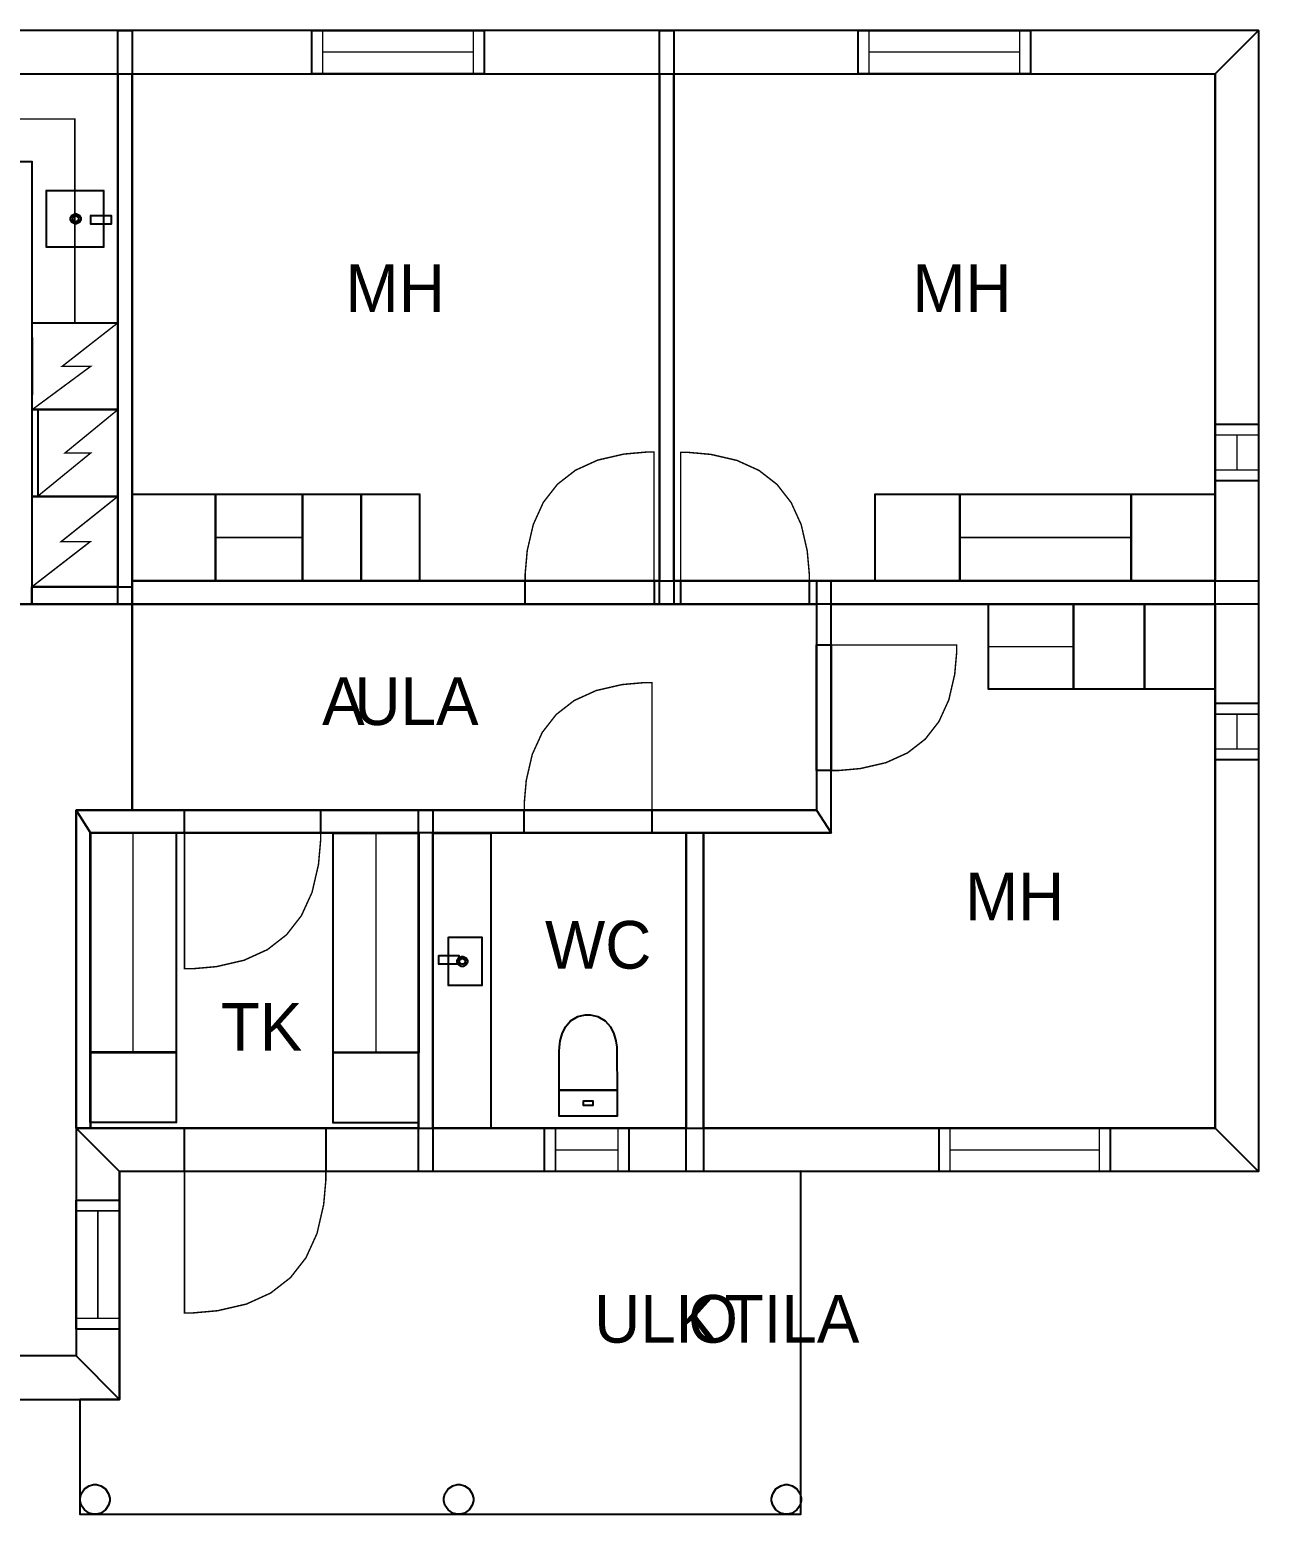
# Model space of a CAD drawing. Extents: x 0.7 to 19.8, y 0 to 10.7.
# Drawn here: x 10.92 to 19.78, y 0.01 to 10.71 of the extents above; entities that cross this region are included whole.
import ezdxf

# ---------------------------------------------------------------- set-up
doc = ezdxf.new("R2010")
doc.units = 0
doc.layers.get('0').update_dxf_attribs({"linetype": 'CONTINUOUS'})

msp = doc.modelspace()

# ---------------------------------------------------------------- linework, layer by layer
at = {"color": 0}
for points, const_width in [([(19.7754, 10.7018), (5.26053, 10.7018), (5.57303, 10.3893), (19.4629, 10.3893), (19.7754, 10.7018)], 0.002083), ([(11.558, 10.7018), (11.661, 10.7018), (11.661, 6.56836), (11.558, 6.56836), (11.558, 10.7018)], 0.002083), ([(12.9556, 10.7018), (14.1969, 10.7018), (14.1969, 10.3893), (12.9556, 10.3893), (12.9556, 10.7018)], 0.010417), ([(12.9556, 10.7018), (14.1969, 10.7018), (14.1969, 10.3893), (12.9556, 10.3893), (12.9556, 10.7018)], 0.010417), ([(15.4599, 10.7018), (15.564, 10.7018), (15.564, 6.56836), (15.4599, 6.56836), (15.4599, 10.7018)], 0.002083), ([(16.8907, 10.7018), (18.1319, 10.7018), (18.1319, 10.3893), (16.8907, 10.3893), (16.8907, 10.7018)], 0.010417), ([(16.8907, 10.7018), (18.1319, 10.7018), (18.1319, 10.3893), (16.8907, 10.3893), (16.8907, 10.7018)], 0.010417), ([(19.4629, 2.79096), (19.4629, 10.3893), (19.7754, 10.7018), (19.7754, 2.47846), (19.4629, 2.79096)], 0.002083), ([(11.5569, 8.59392), (11.2481, 8.59392), (11.2481, 10.0636), (8.87457, 10.0636), (8.87457, 10.3885), (11.5611, 10.3885), (11.5569, 8.59392)], 0.010417), ([(11.5578, 7.96892), (10.9404, 7.96892), (10.9404, 9.75564), (8.87679, 9.75564), (8.87679, 10.388), (11.5569, 10.388), (11.5578, 7.96892)], 0.010417), ([(11.0435, 9.54921), (11.0435, 9.13965), (11.4544, 9.13965), (11.4544, 9.54921), (11.0435, 9.54921)], 0.010417), ([(11.2541, 9.30794), (11.2476, 9.30794), (11.2283, 9.31862), (11.2176, 9.338), (11.2176, 9.3444), (11.2176, 9.35086), (11.2283, 9.37022), (11.2476, 9.38086), (11.2541, 9.38086), (11.2605, 9.38086), (11.2798, 9.37022), (11.2905, 9.35086), (11.2905, 9.3444), (11.2905, 9.338), (11.2798, 9.31862), (11.2605, 9.30794), (11.2541, 9.30794)], 0.008333), ([(11.2541, 9.32357), (11.2504, 9.32357), (11.2393, 9.32969), (11.2332, 9.34076), (11.2332, 9.3444), (11.2332, 9.3481), (11.2393, 9.35915), (11.2504, 9.36524), (11.2541, 9.36524), (11.2577, 9.36524), (11.2688, 9.35915), (11.2749, 9.3481), (11.2749, 9.3444), (11.2749, 9.34076), (11.2688, 9.32969), (11.2577, 9.32357), (11.2541, 9.32357)], 0.008333), ([(11.3628, 9.36903), (11.3628, 9.30653), (11.5087, 9.30653), (11.5087, 9.36903), (11.3628, 9.36903)], 0.010417), ([(10.9404, 8.59392), (10.9404, 7.96892), (11.5569, 7.96892), (11.5569, 8.59392), (10.9404, 8.59392)], 0.010417), ([(10.9413, 7.96892), (10.9413, 7.34392), (11.5578, 7.34392), (11.5578, 7.96892), (10.9413, 7.96892)], 0.010417), ([(10.9413, 7.96892), (10.9413, 7.34392), (10.9825, 7.34392), (10.9825, 7.96892), (10.9413, 7.96892)], 0.010417), ([(19.4629, 7.86464), (19.7754, 7.86464), (19.7754, 7.4566), (19.4629, 7.4566), (19.4629, 7.86464)], 0.010417), ([(19.4629, 7.86464), (19.7754, 7.86464), (19.7754, 7.4566), (19.4629, 7.4566), (19.4629, 7.86464)], 0.010417), ([(14.4924, 6.73503), (14.4924, 6.78944), (14.5069, 6.95264), (14.5504, 7.14122), (14.6229, 7.30078), (14.7244, 7.43132), (14.855, 7.53282), (15.0146, 7.60536), (15.2032, 7.64887), (15.3664, 7.66336), (15.4207, 7.66336), (15.4207, 6.73503), (14.4924, 6.73503)], 0.010417), ([(16.5385, 6.73503), (16.5385, 6.78933), (16.5239, 6.95215), (16.4806, 7.14025), (16.4082, 7.29943), (16.3068, 7.42969), (16.1767, 7.53097), (16.0175, 7.60335), (15.8293, 7.64675), (15.6665, 7.66118), (15.6124, 7.66118), (15.6124, 6.73503), (16.5385, 6.73503)], 0.010417), ([(10.9413, 7.34392), (10.9413, 6.69336), (11.5578, 6.69336), (11.5578, 7.34392), (10.9413, 7.34392)], 0.010842), ([(11.6622, 7.36057), (12.2625, 7.36057), (12.2625, 6.73557), (11.6622, 6.73557), (11.6622, 7.36057)], 0.010417), ([(12.2625, 7.36057), (12.8875, 7.36057), (12.8875, 6.73557), (12.2625, 6.73557), (12.2625, 7.36057)], 0.010417), ([(12.8875, 7.36057), (13.3096, 7.36057), (13.3096, 6.73557), (12.8875, 6.73557), (12.8875, 7.36057)], 0.010417), ([(13.3096, 7.36057), (13.7317, 7.36057), (13.7317, 6.73557), (13.3096, 6.73557), (13.3096, 7.36057)], 0.010417), ([(17.0124, 7.3604), (17.6232, 7.3604), (17.6232, 6.7354), (17.0124, 6.7354), (17.0124, 7.3604)], 0.010417), ([(17.6232, 7.3604), (18.8579, 7.3604), (18.8579, 6.7354), (17.6232, 6.7354), (17.6232, 7.3604)], 0.010417), ([(18.8578, 7.3604), (19.4629, 7.3604), (19.4629, 6.7354), (18.8578, 6.7354), (18.8578, 7.3604)], 0.010417), ([(14.4924, 6.73503), (15.4207, 6.73503), (15.4207, 6.56836), (14.4924, 6.56836), (14.4924, 6.73503)], 0.010417), ([(14.4924, 6.73503), (15.4207, 6.73503), (15.4207, 6.56836), (14.4924, 6.56836), (14.4924, 6.73503)], 0.010417), ([(15.6124, 6.73503), (16.5385, 6.73503), (16.5385, 6.56836), (15.6124, 6.56836), (15.6124, 6.73503)], 0.010417), ([(15.6124, 6.73503), (16.5385, 6.73503), (16.5385, 6.56836), (15.6124, 6.56836), (15.6124, 6.73503)], 0.010417), ([(10.9372, 6.69336), (11.661, 6.69336), (11.661, 6.56836), (10.9372, 6.56836), (10.9372, 6.69336)], 0.002083), ([(11.661, 6.73503), (19.7754, 6.73503), (19.7754, 6.56836), (11.661, 6.56836), (11.661, 6.73503)], 0.002083), ([(16.6956, 4.92057), (16.6956, 6.73503), (16.5914, 6.73503), (16.5914, 5.08225), (16.6956, 4.92057)], 0.002083), ([(17.8308, 6.56728), (18.4424, 6.56728), (18.4424, 5.95574), (17.8308, 5.95574), (17.8308, 6.56728)], 0.010417), ([(18.4424, 6.56728), (18.9526, 6.56728), (18.9526, 5.95574), (18.4424, 5.95574), (18.4424, 6.56728)], 0.010417), ([(18.9526, 6.56728), (19.4629, 6.56728), (19.4629, 5.95574), (18.9526, 5.95574), (18.9526, 6.56728)], 0.010417), ([(16.5914, 6.2736), (16.6956, 6.2736), (16.6956, 5.3686), (16.5914, 5.3686), (16.5914, 6.2736)], 0.010417), ([(16.5914, 6.2736), (16.6956, 6.2736), (16.6956, 5.3686), (16.5914, 5.3686), (16.5914, 6.2736)], 0.010417), ([(16.6956, 5.3686), (16.7485, 5.3686), (16.9076, 5.38276), (17.0914, 5.42518), (17.2469, 5.49588), (17.3743, 5.59489), (17.4732, 5.72211), (17.5439, 5.87765), (17.5864, 6.06153), (17.6006, 6.2206), (17.6006, 6.2736), (16.6956, 6.2736), (16.6956, 5.3686)], 0.010417), ([(14.4857, 5.08225), (14.4857, 5.13618), (14.5, 5.2979), (14.5432, 5.48475), (14.6151, 5.64285), (14.7157, 5.77225), (14.845, 5.87289), (15.0032, 5.94476), (15.19, 5.9879), (15.3518, 6.00222), (15.4057, 6.00222), (15.4057, 5.08225), (14.4857, 5.08225)], 0.010417), ([(19.4629, 5.85286), (19.7754, 5.85286), (19.7754, 5.44493), (19.4629, 5.44493), (19.4629, 5.85286)], 0.010417), ([(19.4629, 5.85286), (19.7754, 5.85286), (19.7754, 5.44493), (19.4629, 5.44493), (19.4629, 5.85286)], 0.010417), ([(11.2573, 5.08225), (16.5914, 5.08225), (16.6956, 4.92057), (11.3614, 4.92057), (11.2573, 5.08225)], 0.002083), ([(11.2573, 2.79096), (11.2573, 5.08225), (11.3614, 4.92057), (11.3614, 2.79096), (11.2573, 2.79096)], 0.002083), ([(12.0379, 5.08225), (13.0184, 5.08225), (13.0184, 4.92057), (12.0379, 4.92057), (12.0379, 5.08225)], 0.010417), ([(12.0379, 5.08225), (13.0184, 5.08225), (13.0184, 4.92057), (12.0379, 4.92057), (12.0379, 5.08225)], 0.010417), ([(13.7229, 5.08225), (13.8271, 5.08225), (13.8271, 2.47846), (13.7229, 2.47846), (13.7229, 5.08225)], 0.002083), ([(14.4857, 5.08225), (15.4057, 5.08225), (15.4057, 4.92057), (14.4857, 4.92057), (14.4857, 5.08225)], 0.010417), ([(14.4857, 5.08225), (15.4057, 5.08225), (15.4057, 4.92057), (14.4857, 4.92057), (14.4857, 5.08225)], 0.010417), ([(11.3583, 4.91906), (11.3583, 3.33865), (11.977, 3.33865), (11.977, 4.91906), (11.3583, 4.91906)], 0.010417), ([(13.0184, 4.92057), (13.0184, 4.86317), (13.0031, 4.69081), (12.9571, 4.4916), (12.8805, 4.32308), (12.7733, 4.18522), (12.6354, 4.07796), (12.4669, 4.00136), (12.2677, 3.9554), (12.0953, 3.94006), (12.0379, 3.94006), (12.0379, 4.92057), (13.0184, 4.92057)], 0.010417), ([(13.1083, 4.91824), (13.1083, 3.33783), (13.7271, 3.33783), (13.7271, 4.91824), (13.1083, 4.91824)], 0.010417), ([(13.8292, 4.91732), (13.8292, 2.79096), (14.244, 2.79096), (14.244, 4.91732), (13.8292, 4.91732)], 0.010417), ([(15.6522, 4.92057), (15.7769, 4.92057), (15.7769, 2.47846), (15.6522, 2.47846), (15.6522, 4.92057)], 0.002083), ([(13.9392, 4.16715), (13.9392, 3.81874), (14.1799, 3.81874), (14.1799, 4.16715), (13.9392, 4.16715)], 0.010417), ([(13.8694, 4.03456), (13.8694, 3.97206), (14.0153, 3.97206), (14.0153, 4.03456), (13.8694, 4.03456)], 0.010417), ([(14.0393, 4.02946), (14.0457, 4.02946), (14.065, 4.01882), (14.0757, 3.99946), (14.0757, 3.993), (14.0757, 3.9866), (14.065, 3.96724), (14.0457, 3.95654), (14.0393, 3.95654), (14.0328, 3.95654), (14.0135, 3.96724), (14.0028, 3.9866), (14.0028, 3.993), (14.0028, 3.99946), (14.0135, 4.01882), (14.0328, 4.02946), (14.0393, 4.02946)], 0.008333), ([(14.0393, 4.01383), (14.0429, 4.01383), (14.054, 4.00776), (14.0601, 3.99669), (14.0601, 3.993), (14.0601, 3.98936), (14.054, 3.97831), (14.0429, 3.97217), (14.0393, 3.97217), (14.0356, 3.97217), (14.0246, 3.97831), (14.0185, 3.98936), (14.0185, 3.993), (14.0185, 3.99669), (14.0246, 4.00776), (14.0356, 4.01383), (14.0393, 4.01383)], 0.008333), ([(14.7375, 3.33344), (14.7375, 3.33344), (14.7374, 3.34521), (14.739, 3.37619), (14.7451, 3.42003), (14.7586, 3.47026), (14.7822, 3.52051), (14.8186, 3.56435), (14.8708, 3.59532), (14.9239, 3.60704), (14.9415, 3.60704), (14.9599, 3.60704), (15.0147, 3.59532), (15.0687, 3.56435), (15.1065, 3.52051), (15.131, 3.47026), (15.145, 3.42003), (15.1514, 3.37619), (15.1532, 3.34521), (15.1531, 3.33344), (15.1531, 3.33344), (15.1542, 3.06515), (14.7375, 3.06515), (14.7375, 3.33344)], 0.010417), ([(11.3596, 3.33735), (11.3596, 2.83132), (11.9776, 2.83132), (11.9776, 3.33735), (11.3596, 3.33735)], 0.010417), ([(13.1089, 3.33578), (13.1089, 2.82969), (13.7229, 2.82969), (13.7229, 3.33578), (13.1089, 3.33578)], 0.010417), ([(14.7375, 3.06515), (15.154, 3.06515), (15.154, 2.87788), (14.7375, 2.87788), (14.7375, 3.06515)], 0.010417), ([(14.9126, 2.98731), (14.9789, 2.98731), (14.9789, 2.95574), (14.9126, 2.95574), (14.9126, 2.98731)], 0.010417), ([(11.2573, 2.79096), (19.4629, 2.79096), (19.7754, 2.47846), (11.5698, 2.47846), (11.2573, 2.79096)], 0.002083), ([(11.5698, 0.837131), (11.5698, 2.47846), (11.2573, 2.79096), (11.2573, 1.14963), (11.5698, 0.837131)], 0.002083), ([(12.0378, 2.79096), (13.0564, 2.79096), (13.0564, 2.47846), (12.0378, 2.47846), (12.0378, 2.79096)], 0.010417), ([(12.0378, 2.79096), (13.0564, 2.79096), (13.0564, 2.47846), (12.0378, 2.47846), (12.0378, 2.79096)], 0.010417), ([(14.6324, 2.79096), (15.2393, 2.79096), (15.2393, 2.47846), (14.6324, 2.47846), (14.6324, 2.79096)], 0.010417), ([(14.6324, 2.79096), (15.2393, 2.79096), (15.2393, 2.47846), (14.6324, 2.47846), (14.6324, 2.79096)], 0.010417), ([(17.4743, 2.79096), (18.7068, 2.79096), (18.7068, 2.47846), (17.4743, 2.47846), (17.4743, 2.79096)], 0.010417), ([(17.4743, 2.79096), (18.7068, 2.79096), (18.7068, 2.47846), (17.4743, 2.47846), (17.4743, 2.79096)], 0.010417), ([(11.2834, 0.835667), (11.2834, 0.010254), (16.4776, 0.010254), (16.4776, 2.48085), (11.5698, 2.47846), (11.5698, 0.837131), (11.2834, 0.835667)], 0.002083), ([(13.0564, 2.47846), (13.0564, 2.41878), (13.0404, 2.23975), (12.9927, 2.03288), (12.9131, 1.85781), (12.8017, 1.71457), (12.6585, 1.60319), (12.4834, 1.5236), (12.2765, 1.47586), (12.0975, 1.4599), (12.0378, 1.4599), (12.0378, 2.47846), (13.0564, 2.47846)], 0.010417), ([(11.2573, 2.27349), (11.5698, 2.27349), (11.5698, 1.34294), (11.2573, 1.34294), (11.2573, 2.27349)], 0.010417), ([(11.2573, 2.27349), (11.5698, 2.27349), (11.5698, 1.34294), (11.2573, 1.34294), (11.2573, 2.27349)], 0.010417), ([(0.683974, 0.837131), (11.5698, 0.837131), (11.2573, 1.14963), (0.996474, 1.14963), (0.683974, 0.837131)], 0.002083)]:
    msp.add_lwpolyline(points, close=True, dxfattribs=dict(at, const_width=const_width))
for points in [[(19.7754, 10.7018), (5.26053, 10.7018), (5.57303, 10.3893), (19.4629, 10.3893), (19.7754, 10.7018)], [(11.558, 10.7018), (11.661, 10.7018), (11.661, 6.56836), (11.558, 6.56836), (11.558, 10.7018)], [(15.4599, 10.7018), (15.564, 10.7018), (15.564, 6.56836), (15.4599, 6.56836), (15.4599, 10.7018)], [(19.4629, 2.79096), (19.4629, 10.3893), (19.7754, 10.7018), (19.7754, 2.47846), (19.4629, 2.79096)], [(10.9372, 6.69336), (11.661, 6.69336), (11.661, 6.56836), (10.9372, 6.56836), (10.9372, 6.69336)], [(11.661, 6.73503), (19.7754, 6.73503), (19.7754, 6.56836), (11.661, 6.56836), (11.661, 6.73503)], [(16.6956, 4.92057), (16.6956, 6.73503), (16.5914, 6.73503), (16.5914, 5.08225), (16.6956, 4.92057)], [(11.2573, 2.79096), (11.2573, 5.08225), (11.3614, 4.92057), (11.3614, 2.79096), (11.2573, 2.79096)], [(11.2573, 5.08225), (16.5914, 5.08225), (16.6956, 4.92057), (11.3614, 4.92057), (11.2573, 5.08225)], [(13.7229, 5.08225), (13.8271, 5.08225), (13.8271, 2.47846), (13.7229, 2.47846), (13.7229, 5.08225)], [(15.6522, 4.92057), (15.7769, 4.92057), (15.7769, 2.47846), (15.6522, 2.47846), (15.6522, 4.92057)], [(11.5698, 0.837131), (11.5698, 2.47846), (11.2573, 2.79096), (11.2573, 1.14963), (11.5698, 0.837131)], [(11.2573, 2.79096), (19.4629, 2.79096), (19.7754, 2.47846), (11.5698, 2.47846), (11.2573, 2.79096)], [(0.683974, 0.837131), (11.5698, 0.837131), (11.2573, 1.14963), (0.996474, 1.14963), (0.683974, 0.837131)], [(11.4995, 0.115777), (11.4995, 0.105414), (11.491, 0.074219), (11.4682, 0.040202), (11.4342, 0.017307), (11.403, 0.008898), (11.3926, 0.008898), (11.3822, 0.008898), (11.351, 0.017307), (11.3171, 0.040202), (11.2941, 0.074219), (11.2857, 0.105414), (11.2857, 0.115777), (11.2857, 0.126194), (11.2941, 0.157389), (11.3171, 0.191351), (11.351, 0.214247), (11.3822, 0.222601), (11.3926, 0.222601), (11.403, 0.222601), (11.4342, 0.214247), (11.4682, 0.191351), (11.491, 0.157389), (11.4995, 0.126194), (11.4995, 0.115777)], [(14.1194, 0.115723), (14.1194, 0.10536), (14.1111, 0.074164), (14.0882, 0.040148), (14.0542, 0.017253), (14.0231, 0.008843), (14.0126, 0.008843), (14.0022, 0.008843), (13.971, 0.017253), (13.9371, 0.040148), (13.9142, 0.074164), (13.9057, 0.10536), (13.9057, 0.115723), (13.9057, 0.126139), (13.9142, 0.157335), (13.9371, 0.191297), (13.971, 0.214247), (14.0022, 0.222601), (14.0126, 0.222601), (14.0231, 0.222601), (14.0542, 0.214247), (14.0882, 0.191297), (14.1111, 0.157335), (14.1194, 0.126139), (14.1194, 0.115723)], [(16.4813, 0.115777), (16.4813, 0.105414), (16.4729, 0.074219), (16.45, 0.040256), (16.416, 0.017361), (16.3847, 0.008952), (16.3744, 0.008952), (16.364, 0.008952), (16.3328, 0.017361), (16.2989, 0.040256), (16.276, 0.074219), (16.2676, 0.105414), (16.2676, 0.115777), (16.2676, 0.126194), (16.276, 0.157389), (16.2989, 0.191351), (16.3328, 0.214301), (16.364, 0.222657), (16.3744, 0.222657), (16.3847, 0.222657), (16.416, 0.214301), (16.45, 0.191351), (16.4729, 0.157389), (16.4813, 0.126194), (16.4813, 0.115777)]]:
    msp.add_lwpolyline(points, close=True, dxfattribs=at)
at = {"color": 7}
for points in [[(12.9556, 10.7018), (14.1969, 10.7018), (14.1969, 10.3893), (12.9556, 10.3893), (12.9556, 10.7018)], [(12.9556, 10.7018), (14.1969, 10.7018), (14.1969, 10.3893), (12.9556, 10.3893), (12.9556, 10.7018)], [(16.8907, 10.7018), (18.1319, 10.7018), (18.1319, 10.3893), (16.8907, 10.3893), (16.8907, 10.7018)], [(16.8907, 10.7018), (18.1319, 10.7018), (18.1319, 10.3893), (16.8907, 10.3893), (16.8907, 10.7018)], [(11.558, 6.69336), (10.9372, 6.69336), (10.9372, 6.56836), (5.57303, 6.56836), (5.57303, 10.3893), (11.558, 10.3893), (11.558, 6.69336)], [(11.5578, 7.96892), (10.9404, 7.96892), (10.9404, 9.75564), (8.87679, 9.75564), (8.87679, 10.388), (11.5569, 10.388), (11.5578, 7.96892)], [(11.661, 10.3893), (15.4599, 10.3893), (15.4599, 6.73503), (11.661, 6.73503), (11.661, 10.3893)], [(15.564, 10.3893), (19.4629, 10.3893), (19.4629, 6.73503), (15.564, 6.73503), (15.564, 10.3893)], [(11.0435, 9.54921), (11.4544, 9.54921), (11.4544, 9.13965), (11.0435, 9.13965), (11.0435, 9.54921)], [(11.2541, 9.30794), (11.2476, 9.30794), (11.2283, 9.31862), (11.2176, 9.338), (11.2176, 9.3444), (11.2176, 9.35086), (11.2283, 9.37022), (11.2476, 9.38086), (11.2541, 9.38086), (11.2605, 9.38086), (11.2798, 9.37022), (11.2905, 9.35086), (11.2905, 9.3444), (11.2905, 9.338), (11.2798, 9.31862), (11.2605, 9.30794), (11.2541, 9.30794)], [(11.2541, 9.32357), (11.2504, 9.32357), (11.2393, 9.32969), (11.2332, 9.34076), (11.2332, 9.3444), (11.2332, 9.3481), (11.2393, 9.35915), (11.2504, 9.36524), (11.2541, 9.36524), (11.2577, 9.36524), (11.2688, 9.35915), (11.2749, 9.3481), (11.2749, 9.3444), (11.2749, 9.34076), (11.2688, 9.32969), (11.2577, 9.32357), (11.2541, 9.32357)], [(11.3628, 9.36903), (11.5087, 9.36903), (11.5087, 9.30653), (11.3628, 9.30653), (11.3628, 9.36903)], [(10.9404, 8.59392), (11.5569, 8.59392), (11.5569, 7.96892), (10.9404, 7.96892), (10.9404, 8.59392)], [(10.9413, 7.96892), (11.5578, 7.96892), (11.5578, 7.34392), (10.9413, 7.34392), (10.9413, 7.96892)], [(10.9413, 7.96892), (10.9825, 7.96892), (10.9825, 7.34392), (10.9413, 7.34392), (10.9413, 7.96892)], [(19.4629, 7.86464), (19.7754, 7.86464), (19.7754, 7.4566), (19.4629, 7.4566), (19.4629, 7.86464)], [(19.4629, 7.86464), (19.7754, 7.86464), (19.7754, 7.4566), (19.4629, 7.4566), (19.4629, 7.86464)], [(10.9413, 7.34392), (11.5578, 7.34392), (11.5578, 6.69336), (10.9413, 6.69336), (10.9413, 7.34392)], [(11.6622, 7.36057), (12.2625, 7.36057), (12.2625, 6.73557), (11.6622, 6.73557), (11.6622, 7.36057)], [(12.2625, 7.36057), (12.8875, 7.36057), (12.8875, 6.73557), (12.2625, 6.73557), (12.2625, 7.36057)], [(12.8875, 7.36057), (13.3096, 7.36057), (13.3096, 6.73557), (12.8875, 6.73557), (12.8875, 7.36057)], [(13.3096, 7.36057), (13.7317, 7.36057), (13.7317, 6.73557), (13.3096, 6.73557), (13.3096, 7.36057)], [(17.0124, 7.3604), (17.6232, 7.3604), (17.6232, 6.7354), (17.0124, 6.7354), (17.0124, 7.3604)], [(17.6232, 7.3604), (18.8579, 7.3604), (18.8579, 6.7354), (17.6232, 6.7354), (17.6232, 7.3604)], [(18.8578, 7.3604), (19.4629, 7.3604), (19.4629, 6.7354), (18.8578, 6.7354), (18.8578, 7.3604)], [(14.4924, 6.73503), (15.4207, 6.73503), (15.4207, 6.56836), (14.4924, 6.56836), (14.4924, 6.73503)], [(14.4924, 6.73503), (15.4207, 6.73503), (15.4207, 6.56836), (14.4924, 6.56836), (14.4924, 6.73503)], [(15.6124, 6.73503), (16.5385, 6.73503), (16.5385, 6.56836), (15.6124, 6.56836), (15.6124, 6.73503)], [(15.6124, 6.73503), (16.5385, 6.73503), (16.5385, 6.56836), (15.6124, 6.56836), (15.6124, 6.73503)], [(11.661, 5.08225), (11.2573, 5.08225), (11.2573, 1.14963), (5.57303, 1.14963), (5.57303, 6.56836), (11.661, 6.56836), (11.661, 5.08225)], [(11.661, 6.56836), (16.5914, 6.56836), (16.5914, 5.08225), (11.661, 5.08225), (11.661, 6.56836)], [(19.4629, 2.79096), (15.7769, 2.79096), (15.7769, 4.92057), (16.6956, 4.92057), (16.6956, 6.56836), (19.4629, 6.56836), (19.4629, 2.79096)], [(17.8308, 6.56728), (18.4424, 6.56728), (18.4424, 5.95574), (17.8308, 5.95574), (17.8308, 6.56728)], [(18.4424, 6.56728), (18.9526, 6.56728), (18.9526, 5.95574), (18.4424, 5.95574), (18.4424, 6.56728)], [(18.9526, 6.56728), (19.4629, 6.56728), (19.4629, 5.95574), (18.9526, 5.95574), (18.9526, 6.56728)], [(16.5914, 6.2736), (16.6956, 6.2736), (16.6956, 5.3686), (16.5914, 5.3686), (16.5914, 6.2736)], [(16.5914, 6.2736), (16.6956, 6.2736), (16.6956, 5.3686), (16.5914, 5.3686), (16.5914, 6.2736)], [(19.4629, 5.85286), (19.7754, 5.85286), (19.7754, 5.44493), (19.4629, 5.44493), (19.4629, 5.85286)], [(19.4629, 5.85286), (19.7754, 5.85286), (19.7754, 5.44493), (19.4629, 5.44493), (19.4629, 5.85286)], [(12.0379, 5.08225), (13.0184, 5.08225), (13.0184, 4.92057), (12.0379, 4.92057), (12.0379, 5.08225)], [(12.0379, 5.08225), (13.0184, 5.08225), (13.0184, 4.92057), (12.0379, 4.92057), (12.0379, 5.08225)], [(14.4857, 5.08225), (15.4057, 5.08225), (15.4057, 4.92057), (14.4857, 4.92057), (14.4857, 5.08225)], [(14.4857, 5.08225), (15.4057, 5.08225), (15.4057, 4.92057), (14.4857, 4.92057), (14.4857, 5.08225)], [(11.3583, 4.91906), (11.977, 4.91906), (11.977, 3.33865), (11.3583, 3.33865), (11.3583, 4.91906)], [(11.3614, 4.92057), (13.7229, 4.92057), (13.7229, 2.79096), (11.3614, 2.79096), (11.3614, 4.92057)], [(13.1083, 4.91824), (13.7271, 4.91824), (13.7271, 3.33783), (13.1083, 3.33783), (13.1083, 4.91824)], [(13.8271, 4.92057), (15.6522, 4.92057), (15.6522, 2.79096), (13.8271, 2.79096), (13.8271, 4.92057)], [(13.8292, 4.91732), (14.244, 4.91732), (14.244, 2.79096), (13.8292, 2.79096), (13.8292, 4.91732)], [(13.9392, 4.16715), (14.1799, 4.16715), (14.1799, 3.81874), (13.9392, 3.81874), (13.9392, 4.16715)], [(13.8694, 4.03456), (14.0153, 4.03456), (14.0153, 3.97206), (13.8694, 3.97206), (13.8694, 4.03456)], [(14.0393, 4.02946), (14.0457, 4.02946), (14.065, 4.01882), (14.0757, 3.99946), (14.0757, 3.993), (14.0757, 3.9866), (14.065, 3.96724), (14.0457, 3.95654), (14.0393, 3.95654), (14.0328, 3.95654), (14.0135, 3.96724), (14.0028, 3.9866), (14.0028, 3.993), (14.0028, 3.99946), (14.0135, 4.01882), (14.0328, 4.02946), (14.0393, 4.02946)], [(14.0393, 4.01383), (14.0429, 4.01383), (14.054, 4.00776), (14.0601, 3.99669), (14.0601, 3.993), (14.0601, 3.98936), (14.054, 3.97831), (14.0429, 3.97217), (14.0393, 3.97217), (14.0356, 3.97217), (14.0246, 3.97831), (14.0185, 3.98936), (14.0185, 3.993), (14.0185, 3.99669), (14.0246, 4.00776), (14.0356, 4.01383), (14.0393, 4.01383)], [(14.7375, 3.33344), (14.7375, 3.33344), (14.7374, 3.34521), (14.739, 3.37619), (14.7451, 3.42003), (14.7586, 3.47026), (14.7822, 3.52051), (14.8186, 3.56435), (14.8708, 3.59532), (14.9239, 3.60704), (14.9415, 3.60704), (14.9599, 3.60704), (15.0147, 3.59532), (15.0687, 3.56435), (15.1065, 3.52051), (15.131, 3.47026), (15.145, 3.42003), (15.1514, 3.37619), (15.1532, 3.34521), (15.1531, 3.33344), (15.1531, 3.33344), (15.1542, 3.06515), (14.7375, 3.06515), (14.7375, 3.33344)], [(11.3596, 3.33735), (11.9776, 3.33735), (11.9776, 2.83132), (11.3596, 2.83132), (11.3596, 3.33735)], [(13.1089, 3.33578), (13.7229, 3.33578), (13.7229, 2.82969), (13.1089, 2.82969), (13.1089, 3.33578)], [(14.7375, 3.06515), (15.154, 3.06515), (15.154, 2.87788), (14.7375, 2.87788), (14.7375, 3.06515)], [(14.9126, 2.98731), (14.9789, 2.98731), (14.9789, 2.95574), (14.9126, 2.95574), (14.9126, 2.98731)], [(12.0378, 2.79096), (13.0564, 2.79096), (13.0564, 2.47846), (12.0378, 2.47846), (12.0378, 2.79096)], [(12.0378, 2.79096), (13.0564, 2.79096), (13.0564, 2.47846), (12.0378, 2.47846), (12.0378, 2.79096)], [(14.6324, 2.79096), (15.2393, 2.79096), (15.2393, 2.47846), (14.6324, 2.47846), (14.6324, 2.79096)], [(14.6324, 2.79096), (15.2393, 2.79096), (15.2393, 2.47846), (14.6324, 2.47846), (14.6324, 2.79096)], [(17.4743, 2.79096), (18.7068, 2.79096), (18.7068, 2.47846), (17.4743, 2.47846), (17.4743, 2.79096)], [(17.4743, 2.79096), (18.7068, 2.79096), (18.7068, 2.47846), (17.4743, 2.47846), (17.4743, 2.79096)], [(11.2834, 0.835667), (11.2834, 0.010254), (16.4776, 0.010254), (16.4776, 2.48085), (11.5698, 2.47846), (11.5698, 0.837131), (11.2834, 0.835667)], [(11.2573, 2.27349), (11.5698, 2.27349), (11.5698, 1.34294), (11.2573, 1.34294), (11.2573, 2.27349)], [(11.2573, 2.27349), (11.5698, 2.27349), (11.5698, 1.34294), (11.2573, 1.34294), (11.2573, 2.27349)]]:
    msp.add_lwpolyline(points, close=True, dxfattribs=at)
at = {"color": 0}
for points, const_width in [([(13.0337, 10.7018), (13.0337, 10.3893)], 0.010417), ([(14.1189, 10.7018), (14.1189, 10.3893)], 0.010417), ([(16.9688, 10.7018), (16.9688, 10.3893)], 0.010417), ([(18.0539, 10.7018), (18.0539, 10.3893)], 0.010417), ([(14.1189, 10.5455), (13.0337, 10.5455)], 0.010417), ([(18.0539, 10.5455), (16.9688, 10.5455)], 0.010417), ([(11.5569, 8.59392), (11.1572, 8.28142), (11.3627, 8.28142), (10.9404, 7.96892)], 0.010417), ([(10.9444, 8.48975), (10.9444, 8.07514)], 0.010417), ([(11.5578, 7.96892), (11.1767, 7.65642), (11.3616, 7.65642), (10.9794, 7.34392)], 0.010417), ([(19.4629, 7.78646), (19.7754, 7.78646)], 0.010417), ([(19.6192, 7.53472), (19.6192, 7.78646)], 0.010417), ([(19.4629, 7.53472), (19.7754, 7.53472)], 0.010417), ([(11.5578, 7.34392), (11.1489, 7.01758), (11.3585, 7.01758), (10.9413, 6.69444)], 0.010842), ([(19.4629, 5.77474), (19.7754, 5.77474)], 0.010417), ([(19.6192, 5.523), (19.6192, 5.77474)], 0.010417), ([(19.4629, 5.523), (19.7754, 5.523)], 0.010417), ([(14.7106, 2.79096), (14.7106, 2.47846)], 0.010417), ([(15.1612, 2.79096), (15.1612, 2.47846)], 0.010417), ([(17.5524, 2.79096), (17.5524, 2.47846)], 0.010417), ([(18.6288, 2.79096), (18.6288, 2.47846)], 0.010417), ([(14.7106, 2.63471), (15.1612, 2.63471)], 0.010417), ([(17.5524, 2.63471), (18.6288, 2.63471)], 0.010417), ([(11.5698, 2.19532), (11.2573, 2.19532)], 0.010417), ([(11.4135, 1.42111), (11.4135, 2.19532)], 0.010417), ([(11.5698, 1.42111), (11.2573, 1.42111)], 0.010417)]:
    msp.add_lwpolyline(points, dxfattribs=dict(at, const_width=const_width))
at = {"color": 7, "const_width": 0.002083}
for points in [[(11.558, 6.69336), (10.9372, 6.69336), (10.9372, 6.56836), (5.57303, 6.56836), (5.57303, 10.3893), (11.558, 10.3893), (11.558, 6.69336)], [(11.661, 10.3893), (15.4599, 10.3893), (15.4599, 6.73503), (11.661, 6.73503), (11.661, 10.3893)], [(15.564, 10.3893), (19.4629, 10.3893), (19.4629, 6.73503), (15.564, 6.73503), (15.564, 10.3893)], [(11.661, 5.08225), (11.2573, 5.08225), (11.2573, 1.14963), (5.57303, 1.14963), (5.57303, 6.56836), (11.661, 6.56836), (11.661, 5.08225)], [(11.661, 6.56836), (16.5914, 6.56836), (16.5914, 5.08225), (11.661, 5.08225), (11.661, 6.56836)], [(19.4629, 2.79096), (15.7769, 2.79096), (15.7769, 4.92057), (16.6956, 4.92057), (16.6956, 6.56836), (19.4629, 6.56836), (19.4629, 2.79096)], [(11.3614, 4.92057), (13.7229, 4.92057), (13.7229, 2.79096), (11.3614, 2.79096), (11.3614, 4.92057)], [(13.8271, 4.92057), (15.6522, 4.92057), (15.6522, 2.79096), (13.8271, 2.79096), (13.8271, 4.92057)]]:
    msp.add_lwpolyline(points, close=True, dxfattribs=at)
at = {"color": 253, "const_width": 0.010417}
for points in [[(12.8875, 7.04807), (12.2625, 7.04807)], [(18.8579, 7.0479), (17.6232, 7.0479)], [(17.8308, 6.2615), (18.4424, 6.2615)], [(11.6676, 3.33865), (11.6676, 4.91906)], [(13.4176, 4.91824), (13.4176, 3.33783)]]:
    msp.add_lwpolyline(points, dxfattribs=at)

# ---------------------------------------------------------------- texts
at = {"color": 0}
for s, p in [('MH', (13.1982, 8.67244)), ('MH', (17.281, 8.67244)), ('A', (13.0291, 5.69636)), ('ULA', (13.2624, 5.69636)), ('MH', (17.6606, 4.28978)), ('WC', (14.635, 3.94078)), ('TK', (12.2997, 3.34886)), ('ULK', (14.9894, 1.24556)), ('O', (15.6671, 1.24556)), ('TILA', (15.9293, 1.24556))]:
    msp.add_text(s, height=0.34375, dxfattribs=at).set_placement(p)

doc.saveas('drawing.dxf')
